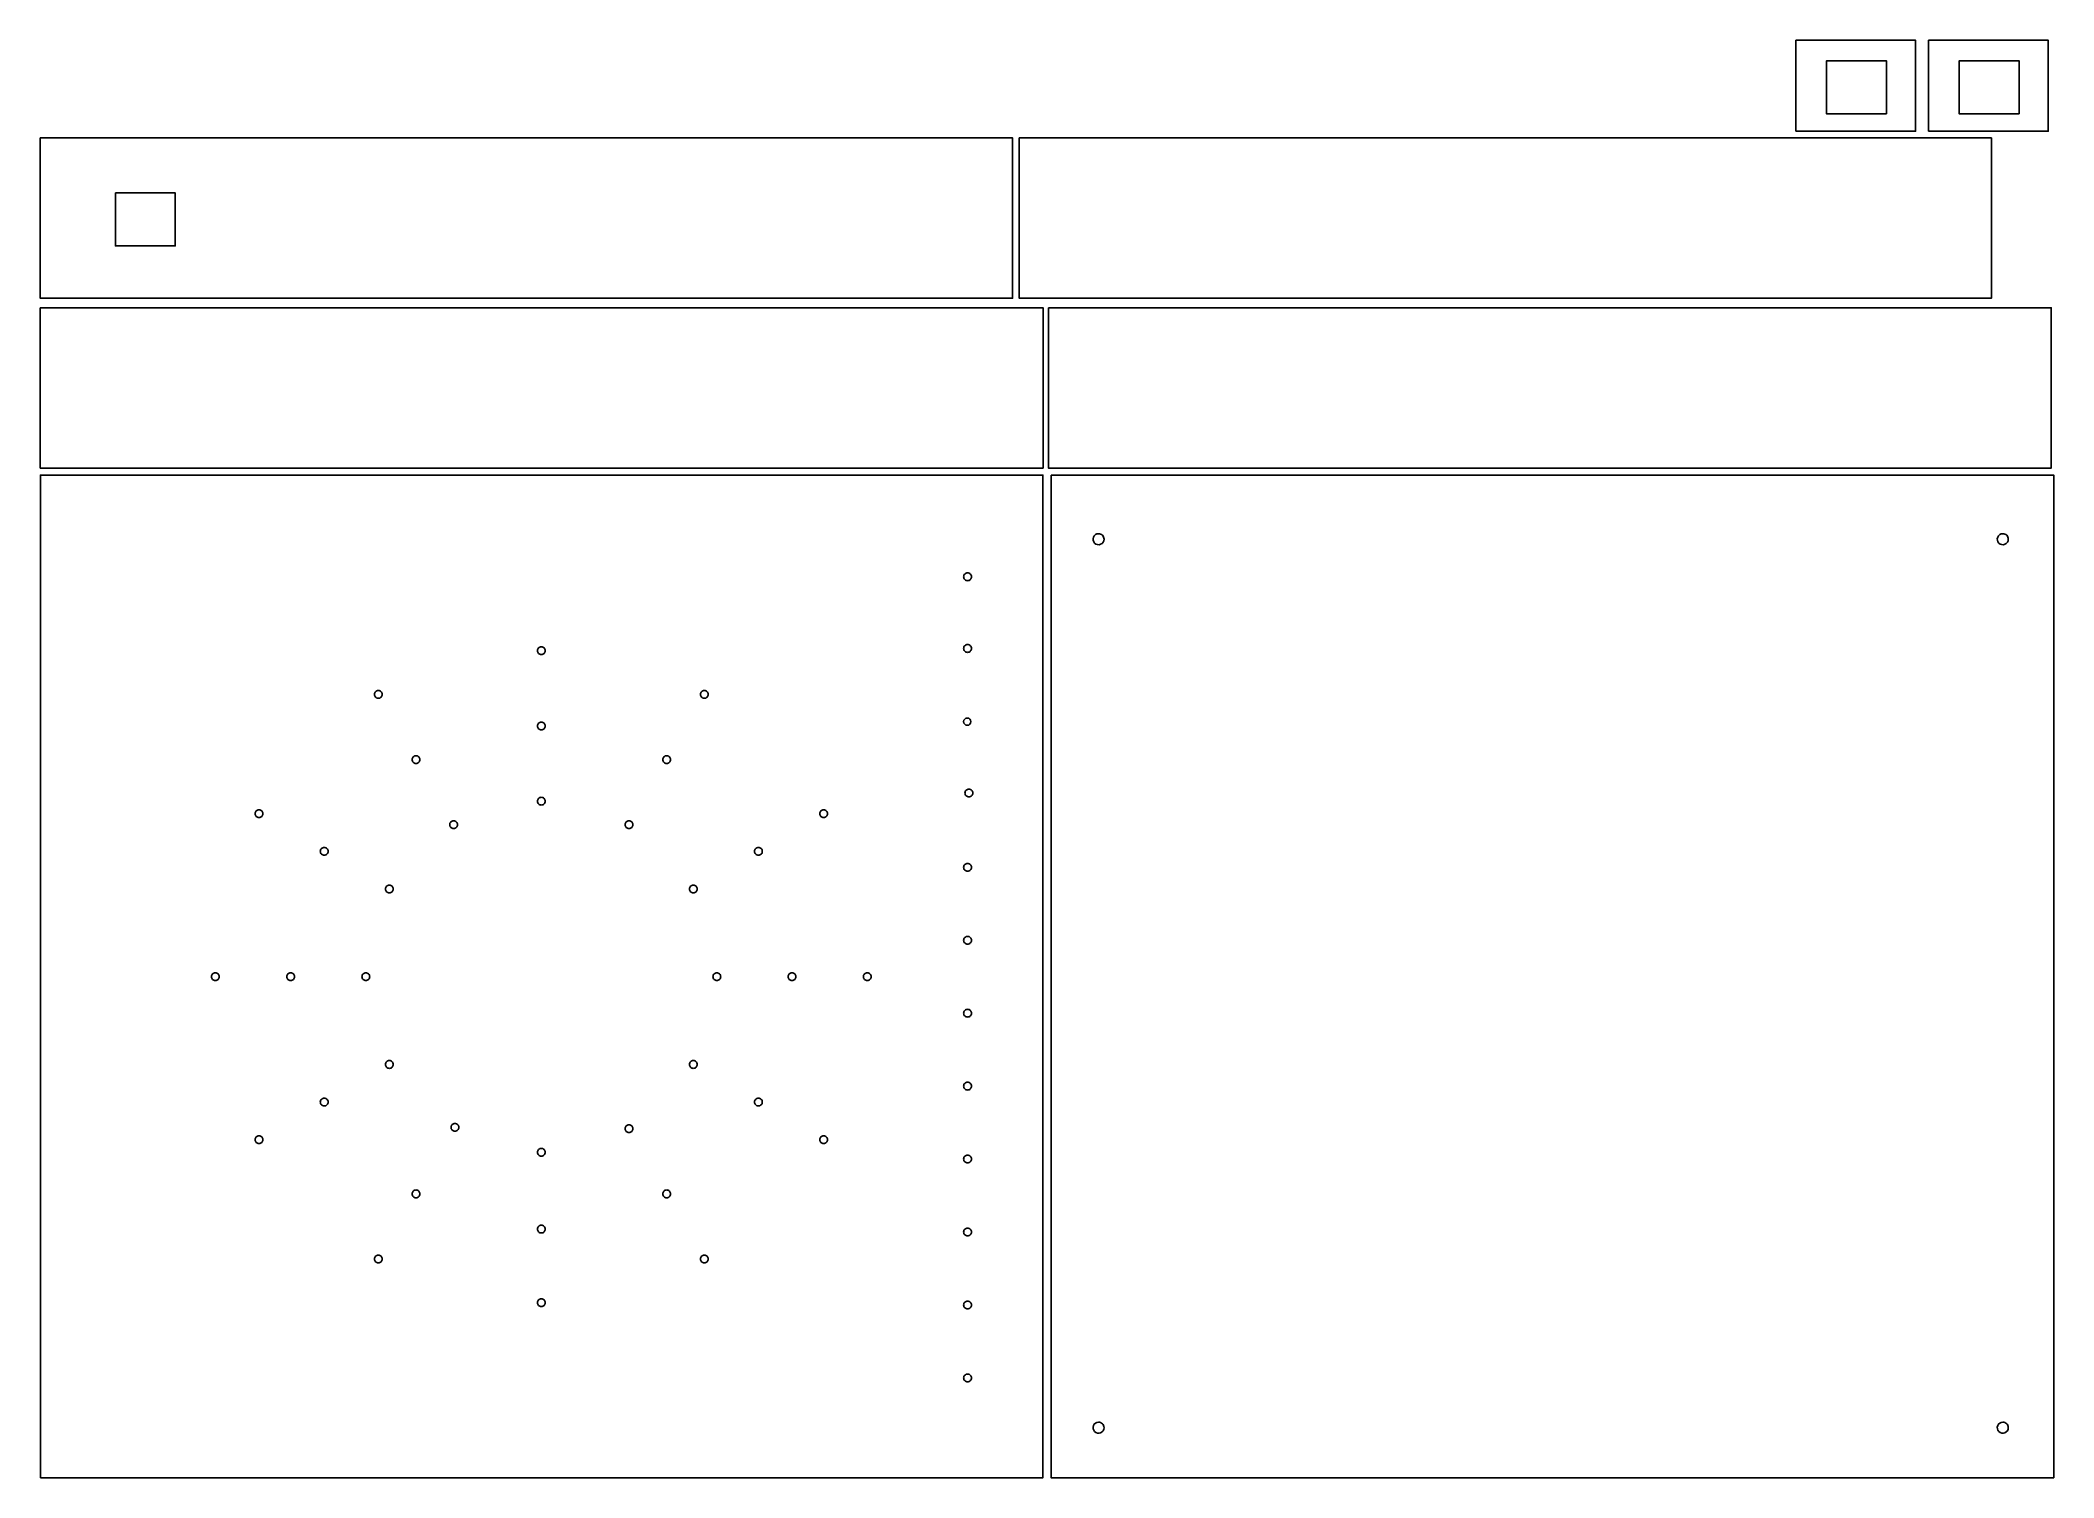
# Model space of a CAD drawing. Header units: inches. Extents: x 0 to 15.8, y 0 to 11.3.
import ezdxf

# ---------------------------------------------------------------- set-up
doc = ezdxf.new("R2010")
doc.units = ezdxf.units.IN
doc.layers.get('0').update_dxf_attribs({"linetype": 'CONTINUOUS'})

msp = doc.modelspace()

# ---------------------------------------------------------------- linework, layer by layer
at = {"color": 1}
for points in [[(13.787015, 10.572404), (13.787015, 11.285978), (14.726743, 11.285978), (14.726743, 10.572404)], [(14.828711, 10.572404), (14.828711, 11.285978), (15.768438, 11.285978), (15.768438, 10.572404)], [(14.496984, 10.708163), (14.027018, 10.708163), (14.027018, 11.124722), (14.496984, 11.124722)], [(15.538651, 10.708163), (15.068685, 10.708163), (15.068685, 11.124722), (15.538651, 11.124722)], [(0.001966, 10.519456), (7.635844, 10.519456), (7.635844, 9.260444), (0.001966, 9.260444)], [(7.688135, 10.519456), (15.322013, 10.519456), (15.322013, 9.260444), (7.688135, 9.260444)], [(0.59147, 10.087708), (1.061436, 10.087708), (1.061436, 9.671149), (0.59147, 9.671149)], [(0.001997, 9.186118), (7.875587, 9.186118), (7.875587, 7.927098), (0.001997, 7.927098)], [(7.917333, 9.186118), (15.790923, 9.186118), (15.790923, 7.927098), (7.917333, 7.927098)], [(0.00279, 0.000997), (7.874811, 0.000997), (7.874811, 7.873018), (0.00279, 7.873018)], [(7.938957, 7.873021), (15.810978, 7.873021), (15.810978, 0.001), (7.938957, 0.001)], [(8.311181, 7.412243)], [(15.411182, 7.412243)], [(7.31303, 7.073918)], [(3.966576, 6.493362)], [(7.31303, 6.511255)], [(2.687036, 6.150527)], [(5.246081, 6.150527)], [(3.966576, 5.902795)], [(7.309153, 5.93662)], [(2.982312, 5.639062)], [(4.950826, 5.639062)], [(7.323446, 5.376366)], [(3.966576, 5.312264)], [(1.750343, 5.213815)], [(3.277581, 5.127647)], [(4.655535, 5.127647)], [(6.182793, 5.213815)], [(2.26181, 4.918562)], [(5.671329, 4.918546)], [(7.31303, 4.793275)], [(2.773224, 4.623269)], [(5.159913, 4.623269)], [(7.31303, 4.220636)], [(1.407509, 3.934296)], [(1.998069, 3.934296)], [(2.58861, 3.934296)], [(5.34453, 3.934296)], [(5.935075, 3.934296)], [(6.525628, 3.934296)], [(7.31303, 3.647948)], [(2.773224, 3.245315)], [(5.159913, 3.245315)], [(7.31303, 3.075309)], [(2.261805, 2.950046)], [(5.671329, 2.950046)], [(3.287998, 2.751375)], [(4.655535, 2.740958)], [(1.750343, 2.654769)], [(3.966576, 2.556342)], [(6.182793, 2.654769)], [(7.31303, 2.502642)], [(2.982312, 2.229529)], [(4.950826, 2.229529)], [(3.966576, 1.952746)], [(7.31303, 1.930003)], [(2.687036, 1.718077)], [(5.246081, 1.718077)], [(3.966576, 1.375242)], [(7.31303, 1.357331)], [(7.31303, 0.784689)], [(8.311181, 0.437242)], [(15.411182, 0.437242)]]:
    msp.add_lwpolyline(points, close=True, dxfattribs=at)
for points in [[(8.271171, 7.385509), (8.264468, 7.369326), (8.268173, 7.350699), (8.280558, 7.338313)], [(8.311181, 7.412243), (8.293665, 7.412243), (8.277874, 7.401691), (8.271171, 7.385509)], [(8.280558, 7.338313), (8.292944, 7.325927), (8.311571, 7.322222), (8.327754, 7.328925)], [(8.341804, 7.399558), (8.333682, 7.40768), (8.322667, 7.412243), (8.311181, 7.412243)], [(8.327754, 7.328925), (8.343937, 7.335628), (8.354488, 7.35142), (8.354488, 7.368936)], [(8.354488, 7.368936), (8.354488, 7.380421), (8.349926, 7.391437), (8.341804, 7.399558)], [(15.371171, 7.385509), (15.364468, 7.369326), (15.368174, 7.350699), (15.380559, 7.338313)], [(15.411182, 7.412243), (15.393666, 7.412243), (15.377875, 7.401691), (15.371171, 7.385509)], [(15.380559, 7.338313), (15.392945, 7.325927), (15.411572, 7.322222), (15.427755, 7.328925)], [(15.441805, 7.399558), (15.433683, 7.40768), (15.422668, 7.412243), (15.411182, 7.412243)], [(15.427755, 7.328925), (15.443938, 7.335628), (15.454489, 7.35142), (15.454489, 7.368936)], [(15.454489, 7.368936), (15.454489, 7.380421), (15.449926, 7.391437), (15.441805, 7.399558)], [(7.260997, 7.09547), (7.255281, 7.089754), (7.252069, 7.082001), (7.25207, 7.073918)], [(7.25207, 7.073918), (7.25207, 7.065834), (7.255281, 7.058081), (7.260997, 7.052365)], [(7.28255, 7.104398), (7.274466, 7.104398), (7.266713, 7.101186), (7.260997, 7.09547)], [(7.260997, 7.052365), (7.266713, 7.046649), (7.274466, 7.043438), (7.28255, 7.043438)], [(7.304102, 7.09547), (7.298386, 7.101186), (7.290633, 7.104398), (7.28255, 7.104398)], [(7.28255, 7.043438), (7.290633, 7.043438), (7.298386, 7.046649), (7.304102, 7.052365)], [(7.31303, 7.073918), (7.31303, 7.082001), (7.309818, 7.089754), (7.304102, 7.09547)], [(7.304102, 7.052365), (7.309818, 7.058081), (7.31303, 7.065834), (7.31303, 7.073918)], [(3.914543, 6.514915), (3.908827, 6.509199), (3.905616, 6.501446), (3.905616, 6.493362)], [(3.905616, 6.493362), (3.905616, 6.485278), (3.908827, 6.477526), (3.914543, 6.471809)], [(3.936096, 6.523842), (3.928012, 6.523842), (3.920259, 6.520631), (3.914543, 6.514915)], [(3.957648, 6.514915), (3.951932, 6.520631), (3.944179, 6.523842), (3.936096, 6.523842)], [(3.966576, 6.493362), (3.966576, 6.501446), (3.963364, 6.509199), (3.957648, 6.514915)], [(3.957648, 6.471809), (3.963364, 6.477526), (3.966576, 6.485278), (3.966576, 6.493362)], [(7.260997, 6.532808), (7.255281, 6.527092), (7.252069, 6.519339), (7.25207, 6.511255)], [(7.25207, 6.511255), (7.25207, 6.503171), (7.255281, 6.495418), (7.260997, 6.489702)], [(7.28255, 6.541735), (7.274466, 6.541735), (7.266713, 6.538524), (7.260997, 6.532808)], [(7.260997, 6.489702), (7.266713, 6.483986), (7.274466, 6.480775), (7.28255, 6.480775)], [(7.304102, 6.532808), (7.298386, 6.538524), (7.290633, 6.541735), (7.28255, 6.541735)], [(7.28255, 6.480775), (7.290633, 6.480775), (7.298386, 6.483986), (7.304102, 6.489702)], [(7.31303, 6.511255), (7.31303, 6.519339), (7.309818, 6.527092), (7.304102, 6.532808)], [(7.304102, 6.489702), (7.309818, 6.495418), (7.31303, 6.503171), (7.31303, 6.511255)], [(3.914543, 6.471809), (3.920259, 6.466093), (3.928012, 6.462882), (3.936096, 6.462882)], [(3.936096, 6.462882), (3.944179, 6.462882), (3.951932, 6.466093), (3.957648, 6.471809)], [(2.635003, 6.17208), (2.629287, 6.166364), (2.626075, 6.158611), (2.626075, 6.150527)], [(2.656556, 6.181007), (2.648472, 6.181007), (2.640719, 6.177796), (2.635003, 6.17208)], [(2.678108, 6.17208), (2.672392, 6.177796), (2.664639, 6.181007), (2.656556, 6.181007)], [(2.687036, 6.150527), (2.687036, 6.158611), (2.683824, 6.166364), (2.678108, 6.17208)], [(5.194048, 6.17208), (5.188332, 6.166364), (5.185121, 6.158611), (5.185121, 6.150527)], [(5.215601, 6.181007), (5.207517, 6.181007), (5.199764, 6.177796), (5.194048, 6.17208)], [(5.237154, 6.17208), (5.231437, 6.177796), (5.223685, 6.181007), (5.215601, 6.181007)], [(5.246081, 6.150527), (5.246081, 6.158611), (5.24287, 6.166364), (5.237154, 6.17208)], [(2.626075, 6.150527), (2.626075, 6.142443), (2.629287, 6.13469), (2.635003, 6.128974)], [(2.635003, 6.128974), (2.640719, 6.123258), (2.648472, 6.120047), (2.656556, 6.120047)], [(2.656556, 6.120047), (2.664639, 6.120047), (2.672392, 6.123258), (2.678108, 6.128974)], [(2.678108, 6.128974), (2.683824, 6.13469), (2.687036, 6.142443), (2.687036, 6.150527)], [(5.185121, 6.150527), (5.185121, 6.142443), (5.188332, 6.13469), (5.194048, 6.128974)], [(5.194048, 6.128974), (5.199764, 6.123258), (5.207517, 6.120047), (5.215601, 6.120047)], [(5.215601, 6.120047), (5.223685, 6.120047), (5.231437, 6.123258), (5.237154, 6.128974)], [(5.237154, 6.128974), (5.24287, 6.13469), (5.246081, 6.142443), (5.246081, 6.150527)], [(3.914543, 5.924348), (3.908827, 5.918632), (3.905616, 5.910879), (3.905616, 5.902795)], [(3.905616, 5.902795), (3.905616, 5.894712), (3.908827, 5.886959), (3.914543, 5.881243)], [(3.936096, 5.933275), (3.928012, 5.933275), (3.920259, 5.930064), (3.914543, 5.924348)], [(3.914543, 5.881243), (3.920259, 5.875527), (3.928012, 5.872315), (3.936096, 5.872315)], [(3.957648, 5.924348), (3.951932, 5.930064), (3.944179, 5.933275), (3.936096, 5.933275)], [(3.936096, 5.872315), (3.944179, 5.872315), (3.951932, 5.875527), (3.957648, 5.881243)], [(3.966576, 5.902795), (3.966576, 5.910879), (3.963364, 5.918632), (3.957648, 5.924348)], [(3.957648, 5.881243), (3.963364, 5.886959), (3.966576, 5.894712), (3.966576, 5.902795)], [(7.260372, 5.956826), (7.255014, 5.951467), (7.252003, 5.944199), (7.252003, 5.93662)], [(7.252003, 5.93662), (7.252003, 5.929042), (7.255014, 5.921774), (7.260372, 5.916415)], [(7.280578, 5.965196), (7.273, 5.965196), (7.265731, 5.962185), (7.260372, 5.956826)], [(7.260372, 5.916415), (7.265731, 5.911056), (7.273, 5.908045), (7.280578, 5.908045)], [(7.300784, 5.956826), (7.295425, 5.962185), (7.288157, 5.965196), (7.280578, 5.965196)], [(7.280578, 5.908045), (7.288157, 5.908045), (7.295425, 5.911056), (7.300784, 5.916415)], [(7.309153, 5.93662), (7.309153, 5.944199), (7.306143, 5.951467), (7.300784, 5.956826)], [(7.300784, 5.916415), (7.306143, 5.921774), (7.309153, 5.929042), (7.309153, 5.93662)], [(2.930279, 5.660615), (2.924563, 5.654899), (2.921352, 5.647146), (2.921352, 5.639062)], [(2.921352, 5.639062), (2.921352, 5.630979), (2.924563, 5.623226), (2.930279, 5.61751)], [(2.951832, 5.669543), (2.943748, 5.669543), (2.935995, 5.666331), (2.930279, 5.660615)], [(2.930279, 5.61751), (2.935995, 5.611794), (2.943748, 5.608582), (2.951832, 5.608582)], [(2.973385, 5.660615), (2.967668, 5.666331), (2.959916, 5.669543), (2.951832, 5.669543)], [(2.951832, 5.608582), (2.959916, 5.608582), (2.967668, 5.611794), (2.973385, 5.61751)], [(2.982312, 5.639062), (2.982312, 5.647146), (2.979101, 5.654899), (2.973385, 5.660615)], [(2.973385, 5.61751), (2.979101, 5.623226), (2.982312, 5.630979), (2.982312, 5.639062)], [(4.898793, 5.660615), (4.893077, 5.654899), (4.889866, 5.647146), (4.889866, 5.639062)], [(4.889866, 5.639062), (4.889866, 5.630979), (4.893077, 5.623226), (4.898793, 5.61751)], [(4.920346, 5.669543), (4.912262, 5.669543), (4.904509, 5.666331), (4.898793, 5.660615)], [(4.898793, 5.61751), (4.904509, 5.611794), (4.912262, 5.608582), (4.920346, 5.608582)], [(4.941898, 5.660615), (4.936182, 5.666331), (4.928429, 5.669543), (4.920346, 5.669543)], [(4.920346, 5.608582), (4.928429, 5.608582), (4.936182, 5.611794), (4.941898, 5.61751)], [(4.950826, 5.639062), (4.950826, 5.647146), (4.947614, 5.654899), (4.941898, 5.660615)], [(4.941898, 5.61751), (4.947614, 5.623226), (4.950826, 5.630979), (4.950826, 5.639062)], [(7.271414, 5.397918), (7.265697, 5.392202), (7.262486, 5.38445), (7.262486, 5.376366)], [(7.262486, 5.376366), (7.262486, 5.368282), (7.265697, 5.360529), (7.271414, 5.354813)], [(7.292966, 5.406846), (7.284882, 5.406846), (7.27713, 5.403635), (7.271414, 5.397918)], [(7.314519, 5.397918), (7.308803, 5.403635), (7.30105, 5.406846), (7.292966, 5.406846)], [(7.323446, 5.376366), (7.323446, 5.38445), (7.320235, 5.392202), (7.314519, 5.397918)], [(7.314519, 5.354813), (7.320235, 5.360529), (7.323446, 5.368282), (7.323446, 5.376366)], [(1.69831, 5.235367), (1.692594, 5.229651), (1.689383, 5.221899), (1.689383, 5.213815)], [(1.719863, 5.244295), (1.711779, 5.244295), (1.704026, 5.241084), (1.69831, 5.235367)], [(1.741416, 5.235367), (1.735699, 5.241084), (1.727947, 5.244295), (1.719863, 5.244295)], [(1.750343, 5.213815), (1.750343, 5.221899), (1.747132, 5.229651), (1.741416, 5.235367)], [(3.914543, 5.333816), (3.908827, 5.3281), (3.905616, 5.320347), (3.905616, 5.312264)], [(3.905616, 5.312264), (3.905616, 5.30418), (3.908827, 5.296427), (3.914543, 5.290711)], [(3.936096, 5.342744), (3.928012, 5.342744), (3.920259, 5.339532), (3.914543, 5.333816)], [(3.914543, 5.290711), (3.920259, 5.284995), (3.928012, 5.281784), (3.936096, 5.281784)], [(3.957648, 5.333816), (3.951932, 5.339532), (3.944179, 5.342744), (3.936096, 5.342744)], [(3.936096, 5.281784), (3.944179, 5.281784), (3.951932, 5.284995), (3.957648, 5.290711)], [(3.966576, 5.312264), (3.966576, 5.320347), (3.963364, 5.3281), (3.957648, 5.333816)], [(3.957648, 5.290711), (3.963364, 5.296427), (3.966576, 5.30418), (3.966576, 5.312264)], [(6.13076, 5.235367), (6.125044, 5.229651), (6.121833, 5.221899), (6.121833, 5.213815)], [(6.152313, 5.244295), (6.144229, 5.244295), (6.136477, 5.241084), (6.13076, 5.235367)], [(6.173866, 5.235367), (6.16815, 5.241084), (6.160397, 5.244295), (6.152313, 5.244295)], [(6.182793, 5.213815), (6.182793, 5.221899), (6.179582, 5.229651), (6.173866, 5.235367)], [(7.271414, 5.354813), (7.27713, 5.349097), (7.284882, 5.345886), (7.292966, 5.345886)], [(7.292966, 5.345886), (7.30105, 5.345886), (7.308803, 5.349097), (7.314519, 5.354813)], [(1.689383, 5.213815), (1.689383, 5.205731), (1.692594, 5.197978), (1.69831, 5.192262)], [(1.69831, 5.192262), (1.704026, 5.186546), (1.711779, 5.183335), (1.719863, 5.183335)], [(1.719863, 5.183335), (1.727947, 5.183335), (1.735699, 5.186546), (1.741416, 5.192262)], [(1.741416, 5.192262), (1.747132, 5.197978), (1.750343, 5.205731), (1.750343, 5.213815)], [(3.225549, 5.1492), (3.219832, 5.143484), (3.216621, 5.135731), (3.216621, 5.127647)], [(3.216621, 5.127647), (3.216621, 5.119563), (3.219832, 5.111811), (3.225549, 5.106095)], [(3.247101, 5.158127), (3.239017, 5.158127), (3.231265, 5.154916), (3.225549, 5.1492)], [(3.225549, 5.106095), (3.231265, 5.100378), (3.239017, 5.097167), (3.247101, 5.097167)], [(3.268654, 5.1492), (3.262938, 5.154916), (3.255185, 5.158127), (3.247101, 5.158127)], [(3.247101, 5.097167), (3.255185, 5.097167), (3.262938, 5.100378), (3.268654, 5.106095)], [(3.277581, 5.127647), (3.277581, 5.135731), (3.27437, 5.143484), (3.268654, 5.1492)], [(3.268654, 5.106095), (3.27437, 5.111811), (3.277581, 5.119563), (3.277581, 5.127647)], [(4.603503, 5.1492), (4.597787, 5.143484), (4.594575, 5.135731), (4.594575, 5.127647)], [(4.594575, 5.127647), (4.594575, 5.119563), (4.597787, 5.111811), (4.603503, 5.106095)], [(4.625055, 5.158127), (4.616971, 5.158127), (4.609219, 5.154916), (4.603503, 5.1492)], [(4.603503, 5.106095), (4.609219, 5.100378), (4.616971, 5.097167), (4.625055, 5.097167)], [(4.646608, 5.1492), (4.640892, 5.154916), (4.633139, 5.158127), (4.625055, 5.158127)], [(4.625055, 5.097167), (4.633139, 5.097167), (4.640892, 5.100378), (4.646608, 5.106095)], [(4.655535, 5.127647), (4.655535, 5.135731), (4.652324, 5.143484), (4.646608, 5.1492)], [(4.646608, 5.106095), (4.652324, 5.111811), (4.655535, 5.119563), (4.655535, 5.127647)], [(6.121833, 5.213815), (6.121833, 5.205731), (6.125044, 5.197978), (6.13076, 5.192262)], [(6.13076, 5.192262), (6.136477, 5.186546), (6.144229, 5.183335), (6.152313, 5.183335)], [(6.152313, 5.183335), (6.160397, 5.183335), (6.16815, 5.186546), (6.173866, 5.192262)], [(6.173866, 5.192262), (6.179582, 5.197978), (6.182793, 5.205731), (6.182793, 5.213815)], [(2.209777, 4.940115), (2.204061, 4.934399), (2.20085, 4.926646), (2.20085, 4.918562)], [(2.20085, 4.918562), (2.20085, 4.910478), (2.204061, 4.902726), (2.209777, 4.89701)], [(2.23133, 4.949042), (2.223246, 4.949042), (2.215493, 4.945831), (2.209777, 4.940115)], [(2.252882, 4.940115), (2.247166, 4.945831), (2.239414, 4.949042), (2.23133, 4.949042)], [(2.26181, 4.918562), (2.26181, 4.926646), (2.258599, 4.934399), (2.252882, 4.940115)], [(2.252882, 4.89701), (2.258599, 4.902726), (2.26181, 4.910478), (2.26181, 4.918562)], [(5.619296, 4.940098), (5.61358, 4.934382), (5.610369, 4.926629), (5.610369, 4.918546)], [(5.610369, 4.918546), (5.610369, 4.910462), (5.61358, 4.902709), (5.619296, 4.896993)], [(5.640849, 4.949026), (5.632765, 4.949026), (5.625012, 4.945814), (5.619296, 4.940098)], [(5.662401, 4.940098), (5.656685, 4.945814), (5.648932, 4.949026), (5.640849, 4.949026)], [(5.671329, 4.918546), (5.671329, 4.926629), (5.668117, 4.934382), (5.662401, 4.940098)], [(5.662401, 4.896993), (5.668117, 4.902709), (5.671329, 4.910462), (5.671329, 4.918546)], [(2.209777, 4.89701), (2.215493, 4.891293), (2.223246, 4.888082), (2.23133, 4.888082)], [(2.23133, 4.888082), (2.239414, 4.888082), (2.247166, 4.891293), (2.252882, 4.89701)], [(5.619296, 4.896993), (5.625012, 4.891277), (5.632765, 4.888066), (5.640849, 4.888066)], [(5.640849, 4.888066), (5.648932, 4.888066), (5.656685, 4.891277), (5.662401, 4.896993)], [(7.260997, 4.814828), (7.255281, 4.809111), (7.252069, 4.801359), (7.25207, 4.793275)], [(7.25207, 4.793275), (7.25207, 4.785191), (7.255281, 4.777438), (7.260997, 4.771722)], [(7.28255, 4.823755), (7.274466, 4.823755), (7.266713, 4.820544), (7.260997, 4.814828)], [(7.260997, 4.771722), (7.266713, 4.766006), (7.274466, 4.762795), (7.28255, 4.762795)], [(7.304102, 4.814828), (7.298386, 4.820544), (7.290633, 4.823755), (7.28255, 4.823755)], [(7.28255, 4.762795), (7.290633, 4.762795), (7.298386, 4.766006), (7.304102, 4.771722)], [(7.31303, 4.793275), (7.31303, 4.801359), (7.309818, 4.809111), (7.304102, 4.814828)], [(7.304102, 4.771722), (7.309818, 4.777438), (7.31303, 4.785191), (7.31303, 4.793275)], [(2.721191, 4.644822), (2.715475, 4.639106), (2.712264, 4.631353), (2.712264, 4.623269)], [(2.712264, 4.623269), (2.712264, 4.615185), (2.715475, 4.607433), (2.721191, 4.601717)], [(2.742744, 4.653749), (2.73466, 4.653749), (2.726908, 4.650538), (2.721191, 4.644822)], [(2.721191, 4.601717), (2.726908, 4.596), (2.73466, 4.592789), (2.742744, 4.592789)], [(2.764297, 4.644822), (2.758581, 4.650538), (2.750828, 4.653749), (2.742744, 4.653749)], [(2.742744, 4.592789), (2.750828, 4.592789), (2.758581, 4.596), (2.764297, 4.601717)], [(2.773224, 4.623269), (2.773224, 4.631353), (2.770013, 4.639106), (2.764297, 4.644822)], [(2.764297, 4.601717), (2.770013, 4.607433), (2.773224, 4.615185), (2.773224, 4.623269)], [(5.107881, 4.644822), (5.102165, 4.639106), (5.098953, 4.631353), (5.098953, 4.623269)], [(5.098953, 4.623269), (5.098953, 4.615185), (5.102165, 4.607433), (5.107881, 4.601717)], [(5.129433, 4.653749), (5.12135, 4.653749), (5.113597, 4.650538), (5.107881, 4.644822)], [(5.107881, 4.601717), (5.113597, 4.596), (5.12135, 4.592789), (5.129433, 4.592789)], [(5.150986, 4.644822), (5.14527, 4.650538), (5.137517, 4.653749), (5.129433, 4.653749)], [(5.129433, 4.592789), (5.137517, 4.592789), (5.14527, 4.596), (5.150986, 4.601717)], [(5.159913, 4.623269), (5.159913, 4.631353), (5.156702, 4.639106), (5.150986, 4.644822)], [(5.150986, 4.601717), (5.156702, 4.607433), (5.159913, 4.615185), (5.159913, 4.623269)], [(7.260997, 4.242189), (7.255281, 4.236473), (7.252069, 4.22872), (7.25207, 4.220636)], [(7.25207, 4.220636), (7.25207, 4.212552), (7.255281, 4.2048), (7.260997, 4.199084)], [(7.28255, 4.251116), (7.274466, 4.251116), (7.266713, 4.247905), (7.260997, 4.242189)], [(7.260997, 4.199084), (7.266713, 4.193367), (7.274466, 4.190156), (7.28255, 4.190156)], [(7.304102, 4.242189), (7.298386, 4.247905), (7.290633, 4.251116), (7.28255, 4.251116)], [(7.28255, 4.190156), (7.290633, 4.190156), (7.298386, 4.193367), (7.304102, 4.199084)], [(7.31303, 4.220636), (7.31303, 4.22872), (7.309818, 4.236473), (7.304102, 4.242189)], [(7.304102, 4.199084), (7.309818, 4.2048), (7.31303, 4.212552), (7.31303, 4.220636)], [(1.355477, 3.955848), (1.34976, 3.950132), (1.346549, 3.942379), (1.346549, 3.934296)], [(1.377029, 3.964776), (1.368945, 3.964776), (1.361193, 3.961564), (1.355477, 3.955848)], [(1.398582, 3.955848), (1.392866, 3.961564), (1.385113, 3.964776), (1.377029, 3.964776)], [(1.407509, 3.934296), (1.407509, 3.942379), (1.404298, 3.950132), (1.398582, 3.955848)], [(1.946036, 3.955848), (1.94032, 3.950132), (1.937109, 3.942379), (1.937109, 3.934296)], [(1.967589, 3.964776), (1.959505, 3.964776), (1.951752, 3.961564), (1.946036, 3.955848)], [(1.989142, 3.955848), (1.983426, 3.961564), (1.975673, 3.964776), (1.967589, 3.964776)], [(1.998069, 3.934296), (1.998069, 3.942379), (1.994858, 3.950132), (1.989142, 3.955848)], [(2.536578, 3.955848), (2.530862, 3.950132), (2.52765, 3.942379), (2.52765, 3.934296)], [(2.55813, 3.964776), (2.550047, 3.964776), (2.542294, 3.961564), (2.536578, 3.955848)], [(2.579683, 3.955848), (2.573967, 3.961564), (2.566214, 3.964776), (2.55813, 3.964776)], [(2.58861, 3.934296), (2.58861, 3.942379), (2.585399, 3.950132), (2.579683, 3.955848)], [(5.292497, 3.955848), (5.286781, 3.950132), (5.28357, 3.942379), (5.28357, 3.934296)], [(5.31405, 3.964776), (5.305966, 3.964776), (5.298213, 3.961564), (5.292497, 3.955848)], [(5.335602, 3.955848), (5.329886, 3.961564), (5.322134, 3.964776), (5.31405, 3.964776)], [(5.34453, 3.934296), (5.34453, 3.942379), (5.341319, 3.950132), (5.335602, 3.955848)], [(5.883043, 3.955848), (5.877327, 3.950132), (5.874115, 3.942379), (5.874115, 3.934296)], [(5.904595, 3.964776), (5.896512, 3.964776), (5.888759, 3.961564), (5.883043, 3.955848)], [(5.926148, 3.955848), (5.920432, 3.961564), (5.912679, 3.964776), (5.904595, 3.964776)], [(5.935075, 3.934296), (5.935075, 3.942379), (5.931864, 3.950132), (5.926148, 3.955848)], [(6.473596, 3.955848), (6.467879, 3.950132), (6.464668, 3.942379), (6.464668, 3.934296)], [(6.495148, 3.964776), (6.487064, 3.964776), (6.479312, 3.961564), (6.473596, 3.955848)], [(6.516701, 3.955848), (6.510985, 3.961564), (6.503232, 3.964776), (6.495148, 3.964776)], [(6.525628, 3.934296), (6.525628, 3.942379), (6.522417, 3.950132), (6.516701, 3.955848)], [(1.346549, 3.934296), (1.346549, 3.926212), (1.34976, 3.918459), (1.355477, 3.912743)], [(1.355477, 3.912743), (1.361193, 3.907027), (1.368945, 3.903816), (1.377029, 3.903816)], [(1.377029, 3.903816), (1.385113, 3.903816), (1.392866, 3.907027), (1.398582, 3.912743)], [(1.398582, 3.912743), (1.404298, 3.918459), (1.407509, 3.926212), (1.407509, 3.934296)], [(1.937109, 3.934296), (1.937109, 3.926212), (1.94032, 3.918459), (1.946036, 3.912743)], [(1.946036, 3.912743), (1.951752, 3.907027), (1.959505, 3.903816), (1.967589, 3.903816)], [(1.967589, 3.903816), (1.975673, 3.903816), (1.983426, 3.907027), (1.989142, 3.912743)], [(1.989142, 3.912743), (1.994858, 3.918459), (1.998069, 3.926212), (1.998069, 3.934296)], [(2.52765, 3.934296), (2.52765, 3.926212), (2.530862, 3.918459), (2.536578, 3.912743)], [(2.536578, 3.912743), (2.542294, 3.907027), (2.550047, 3.903816), (2.55813, 3.903816)], [(2.55813, 3.903816), (2.566214, 3.903816), (2.573967, 3.907027), (2.579683, 3.912743)], [(2.579683, 3.912743), (2.585399, 3.918459), (2.58861, 3.926212), (2.58861, 3.934296)], [(5.28357, 3.934296), (5.28357, 3.926212), (5.286781, 3.918459), (5.292497, 3.912743)], [(5.292497, 3.912743), (5.298213, 3.907027), (5.305966, 3.903816), (5.31405, 3.903816)], [(5.31405, 3.903816), (5.322134, 3.903816), (5.329886, 3.907027), (5.335602, 3.912743)], [(5.335602, 3.912743), (5.341319, 3.918459), (5.34453, 3.926212), (5.34453, 3.934296)], [(5.874115, 3.934296), (5.874115, 3.926212), (5.877327, 3.918459), (5.883043, 3.912743)], [(5.883043, 3.912743), (5.888759, 3.907027), (5.896512, 3.903816), (5.904595, 3.903816)], [(5.904595, 3.903816), (5.912679, 3.903816), (5.920432, 3.907027), (5.926148, 3.912743)], [(5.926148, 3.912743), (5.931864, 3.918459), (5.935075, 3.926212), (5.935075, 3.934296)], [(6.464668, 3.934296), (6.464668, 3.926212), (6.467879, 3.918459), (6.473596, 3.912743)], [(6.473596, 3.912743), (6.479312, 3.907027), (6.487064, 3.903816), (6.495148, 3.903816)], [(6.495148, 3.903816), (6.503232, 3.903816), (6.510985, 3.907027), (6.516701, 3.912743)], [(6.516701, 3.912743), (6.522417, 3.918459), (6.525628, 3.926212), (6.525628, 3.934296)], [(7.260997, 3.669501), (7.255281, 3.663785), (7.252069, 3.656032), (7.25207, 3.647948)], [(7.25207, 3.647948), (7.25207, 3.639864), (7.255281, 3.632112), (7.260997, 3.626395)], [(7.28255, 3.678428), (7.274466, 3.678428), (7.266713, 3.675217), (7.260997, 3.669501)], [(7.304102, 3.669501), (7.298386, 3.675217), (7.290633, 3.678428), (7.28255, 3.678428)], [(7.31303, 3.647948), (7.31303, 3.656032), (7.309818, 3.663785), (7.304102, 3.669501)], [(7.304102, 3.626395), (7.309818, 3.632112), (7.31303, 3.639864), (7.31303, 3.647948)], [(7.260997, 3.626395), (7.266713, 3.620679), (7.274466, 3.617468), (7.28255, 3.617468)], [(7.28255, 3.617468), (7.290633, 3.617468), (7.298386, 3.620679), (7.304102, 3.626395)], [(2.721191, 3.266868), (2.715475, 3.261152), (2.712264, 3.253399), (2.712264, 3.245315)], [(2.712264, 3.245315), (2.712264, 3.237231), (2.715475, 3.229479), (2.721191, 3.223762)], [(2.742744, 3.275795), (2.73466, 3.275795), (2.726908, 3.272584), (2.721191, 3.266868)], [(2.721191, 3.223762), (2.726908, 3.218046), (2.73466, 3.214835), (2.742744, 3.214835)], [(2.764297, 3.266868), (2.758581, 3.272584), (2.750828, 3.275795), (2.742744, 3.275795)], [(2.742744, 3.214835), (2.750828, 3.214835), (2.758581, 3.218046), (2.764297, 3.223762)], [(2.773224, 3.245315), (2.773224, 3.253399), (2.770013, 3.261152), (2.764297, 3.266868)], [(2.764297, 3.223762), (2.770013, 3.229479), (2.773224, 3.237231), (2.773224, 3.245315)], [(5.107881, 3.266868), (5.102165, 3.261152), (5.098953, 3.253399), (5.098953, 3.245315)], [(5.098953, 3.245315), (5.098953, 3.237231), (5.102165, 3.229479), (5.107881, 3.223762)], [(5.129433, 3.275795), (5.12135, 3.275795), (5.113597, 3.272584), (5.107881, 3.266868)], [(5.107881, 3.223762), (5.113597, 3.218046), (5.12135, 3.214835), (5.129433, 3.214835)], [(5.150986, 3.266868), (5.14527, 3.272584), (5.137517, 3.275795), (5.129433, 3.275795)], [(5.129433, 3.214835), (5.137517, 3.214835), (5.14527, 3.218046), (5.150986, 3.223762)], [(5.159913, 3.245315), (5.159913, 3.253399), (5.156702, 3.261152), (5.150986, 3.266868)], [(5.150986, 3.223762), (5.156702, 3.229479), (5.159913, 3.237231), (5.159913, 3.245315)], [(7.260997, 3.096862), (7.255281, 3.091146), (7.252069, 3.083393), (7.25207, 3.075309)], [(7.25207, 3.075309), (7.25207, 3.067225), (7.255281, 3.059473), (7.260997, 3.053757)], [(7.28255, 3.105789), (7.274466, 3.105789), (7.266713, 3.102578), (7.260997, 3.096862)], [(7.260997, 3.053757), (7.266713, 3.04804), (7.274466, 3.044829), (7.28255, 3.044829)], [(7.304102, 3.096862), (7.298386, 3.102578), (7.290633, 3.105789), (7.28255, 3.105789)], [(7.28255, 3.044829), (7.290633, 3.044829), (7.298386, 3.04804), (7.304102, 3.053757)], [(7.31303, 3.075309), (7.31303, 3.083393), (7.309818, 3.091146), (7.304102, 3.096862)], [(7.304102, 3.053757), (7.309818, 3.059473), (7.31303, 3.067225), (7.31303, 3.075309)], [(2.209772, 2.971598), (2.204056, 2.965882), (2.200845, 2.95813), (2.200845, 2.950046)], [(2.200845, 2.950046), (2.200845, 2.941962), (2.204056, 2.934209), (2.209772, 2.928493)], [(2.231325, 2.980526), (2.223241, 2.980526), (2.215488, 2.977315), (2.209772, 2.971598)], [(2.209772, 2.928493), (2.215488, 2.922777), (2.223241, 2.919566), (2.231325, 2.919566)], [(2.252877, 2.971598), (2.247161, 2.977315), (2.239409, 2.980526), (2.231325, 2.980526)], [(2.231325, 2.919566), (2.239409, 2.919566), (2.247161, 2.922777), (2.252877, 2.928493)], [(2.261805, 2.950046), (2.261805, 2.95813), (2.258593, 2.965882), (2.252877, 2.971598)], [(2.252877, 2.928493), (2.258593, 2.934209), (2.261805, 2.941962), (2.261805, 2.950046)], [(5.619296, 2.971598), (5.61358, 2.965882), (5.610369, 2.95813), (5.610369, 2.950046)], [(5.610369, 2.950046), (5.610369, 2.941962), (5.61358, 2.934209), (5.619296, 2.928493)], [(5.640849, 2.980526), (5.632765, 2.980526), (5.625012, 2.977315), (5.619296, 2.971598)], [(5.619296, 2.928493), (5.625012, 2.922777), (5.632765, 2.919566), (5.640849, 2.919566)], [(5.662401, 2.971598), (5.656685, 2.977315), (5.648932, 2.980526), (5.640849, 2.980526)], [(5.640849, 2.919566), (5.648932, 2.919566), (5.656685, 2.922777), (5.662401, 2.928493)], [(5.671329, 2.950046), (5.671329, 2.95813), (5.668117, 2.965882), (5.662401, 2.971598)], [(5.662401, 2.928493), (5.668117, 2.934209), (5.671329, 2.941962), (5.671329, 2.950046)], [(3.235965, 2.772927), (3.230249, 2.767211), (3.227038, 2.759459), (3.227038, 2.751375)], [(3.227038, 2.751375), (3.227038, 2.743291), (3.230249, 2.735538), (3.235965, 2.729822)], [(3.257518, 2.781855), (3.249434, 2.781855), (3.241681, 2.778643), (3.235965, 2.772927)], [(3.235965, 2.729822), (3.241681, 2.724106), (3.249434, 2.720895), (3.257518, 2.720895)], [(3.27907, 2.772927), (3.273354, 2.778643), (3.265602, 2.781855), (3.257518, 2.781855)], [(3.257518, 2.720895), (3.265602, 2.720895), (3.273354, 2.724106), (3.27907, 2.729822)], [(3.287998, 2.751375), (3.287998, 2.759459), (3.284787, 2.767211), (3.27907, 2.772927)], [(3.27907, 2.729822), (3.284787, 2.735538), (3.287998, 2.743291), (3.287998, 2.751375)], [(4.603503, 2.762511), (4.597787, 2.756795), (4.594575, 2.749042), (4.594575, 2.740958)], [(4.594575, 2.740958), (4.594575, 2.732874), (4.597787, 2.725122), (4.603503, 2.719405)], [(4.625055, 2.771438), (4.616971, 2.771438), (4.609219, 2.768227), (4.603503, 2.762511)], [(4.603503, 2.719405), (4.609219, 2.713689), (4.616971, 2.710478), (4.625055, 2.710478)], [(4.646608, 2.762511), (4.640892, 2.768227), (4.633139, 2.771438), (4.625055, 2.771438)], [(4.625055, 2.710478), (4.633139, 2.710478), (4.640892, 2.713689), (4.646608, 2.719405)], [(4.655535, 2.740958), (4.655535, 2.749042), (4.652324, 2.756795), (4.646608, 2.762511)], [(4.646608, 2.719405), (4.652324, 2.725122), (4.655535, 2.732874), (4.655535, 2.740958)], [(1.69831, 2.676322), (1.692594, 2.670606), (1.689383, 2.662853), (1.689383, 2.654769)], [(1.689383, 2.654769), (1.689383, 2.646686), (1.692594, 2.638933), (1.69831, 2.633217)], [(1.719863, 2.685249), (1.711779, 2.685249), (1.704026, 2.682038), (1.69831, 2.676322)], [(1.69831, 2.633217), (1.704026, 2.627501), (1.711779, 2.624289), (1.719863, 2.624289)], [(1.741416, 2.676322), (1.735699, 2.682038), (1.727947, 2.685249), (1.719863, 2.685249)], [(1.719863, 2.624289), (1.727947, 2.624289), (1.735699, 2.627501), (1.741416, 2.633217)], [(1.750343, 2.654769), (1.750343, 2.662853), (1.747132, 2.670606), (1.741416, 2.676322)], [(1.741416, 2.633217), (1.747132, 2.638933), (1.750343, 2.646686), (1.750343, 2.654769)], [(3.914543, 2.577894), (3.908827, 2.572178), (3.905616, 2.564425), (3.905616, 2.556342)], [(3.905616, 2.556342), (3.905616, 2.548258), (3.908827, 2.540505), (3.914543, 2.534789)], [(3.936096, 2.586822), (3.928012, 2.586822), (3.920259, 2.58361), (3.914543, 2.577894)], [(3.914543, 2.534789), (3.920259, 2.529073), (3.928012, 2.525862), (3.936096, 2.525862)], [(3.957648, 2.577894), (3.951932, 2.58361), (3.944179, 2.586822), (3.936096, 2.586822)], [(3.936096, 2.525862), (3.944179, 2.525862), (3.951932, 2.529073), (3.957648, 2.534789)], [(3.966576, 2.556342), (3.966576, 2.564425), (3.963364, 2.572178), (3.957648, 2.577894)], [(3.957648, 2.534789), (3.963364, 2.540505), (3.966576, 2.548258), (3.966576, 2.556342)], [(6.13076, 2.676322), (6.125044, 2.670606), (6.121833, 2.662853), (6.121833, 2.654769)], [(6.121833, 2.654769), (6.121833, 2.646686), (6.125044, 2.638933), (6.13076, 2.633217)], [(6.152313, 2.685249), (6.144229, 2.685249), (6.136477, 2.682038), (6.13076, 2.676322)], [(6.13076, 2.633217), (6.136477, 2.627501), (6.144229, 2.624289), (6.152313, 2.624289)], [(6.173866, 2.676322), (6.16815, 2.682038), (6.160397, 2.685249), (6.152313, 2.685249)], [(6.152313, 2.624289), (6.160397, 2.624289), (6.16815, 2.627501), (6.173866, 2.633217)], [(6.182793, 2.654769), (6.182793, 2.662853), (6.179582, 2.670606), (6.173866, 2.676322)], [(6.173866, 2.633217), (6.179582, 2.638933), (6.182793, 2.646686), (6.182793, 2.654769)], [(7.28255, 2.533122), (7.274466, 2.533122), (7.266713, 2.529911), (7.260997, 2.524195)], [(7.304102, 2.524195), (7.298386, 2.529911), (7.290633, 2.533122), (7.28255, 2.533122)], [(7.260997, 2.524195), (7.255281, 2.518479), (7.252069, 2.510726), (7.25207, 2.502642)], [(7.25207, 2.502642), (7.25207, 2.494558), (7.255281, 2.486806), (7.260997, 2.48109)], [(7.260997, 2.48109), (7.266713, 2.475373), (7.274466, 2.472162), (7.28255, 2.472162)], [(7.28255, 2.472162), (7.290633, 2.472162), (7.298386, 2.475373), (7.304102, 2.48109)], [(7.31303, 2.502642), (7.31303, 2.510726), (7.309818, 2.518479), (7.304102, 2.524195)], [(7.304102, 2.48109), (7.309818, 2.486806), (7.31303, 2.494558), (7.31303, 2.502642)], [(2.930279, 2.251082), (2.924563, 2.245365), (2.921352, 2.237613), (2.921352, 2.229529)], [(2.921352, 2.229529), (2.921352, 2.221445), (2.924563, 2.213692), (2.930279, 2.207976)], [(2.951832, 2.260009), (2.943748, 2.260009), (2.935995, 2.256798), (2.930279, 2.251082)], [(2.973385, 2.251082), (2.967668, 2.256798), (2.959916, 2.260009), (2.951832, 2.260009)], [(2.982312, 2.229529), (2.982312, 2.237613), (2.979101, 2.245365), (2.973385, 2.251082)], [(2.973385, 2.207976), (2.979101, 2.213692), (2.982312, 2.221445), (2.982312, 2.229529)], [(4.898793, 2.251082), (4.893077, 2.245365), (4.889866, 2.237613), (4.889866, 2.229529)], [(4.889866, 2.229529), (4.889866, 2.221445), (4.893077, 2.213692), (4.898793, 2.207976)], [(4.920346, 2.260009), (4.912262, 2.260009), (4.904509, 2.256798), (4.898793, 2.251082)], [(4.941898, 2.251082), (4.936182, 2.256798), (4.928429, 2.260009), (4.920346, 2.260009)], [(4.950826, 2.229529), (4.950826, 2.237613), (4.947614, 2.245365), (4.941898, 2.251082)], [(4.941898, 2.207976), (4.947614, 2.213692), (4.950826, 2.221445), (4.950826, 2.229529)], [(2.930279, 2.207976), (2.935995, 2.20226), (2.943748, 2.199049), (2.951832, 2.199049)], [(2.951832, 2.199049), (2.959916, 2.199049), (2.967668, 2.20226), (2.973385, 2.207976)], [(4.898793, 2.207976), (4.904509, 2.20226), (4.912262, 2.199049), (4.920346, 2.199049)], [(4.920346, 2.199049), (4.928429, 2.199049), (4.936182, 2.20226), (4.941898, 2.207976)], [(3.914543, 1.974299), (3.908827, 1.968583), (3.905616, 1.96083), (3.905616, 1.952746)], [(3.905616, 1.952746), (3.905616, 1.944662), (3.908827, 1.93691), (3.914543, 1.931194)], [(3.936096, 1.983226), (3.928012, 1.983226), (3.920259, 1.980015), (3.914543, 1.974299)], [(3.914543, 1.931194), (3.920259, 1.925477), (3.928012, 1.922266), (3.936096, 1.922266)], [(3.957648, 1.974299), (3.951932, 1.980015), (3.944179, 1.983226), (3.936096, 1.983226)], [(3.936096, 1.922266), (3.944179, 1.922266), (3.951932, 1.925477), (3.957648, 1.931194)], [(3.966576, 1.952746), (3.966576, 1.96083), (3.963364, 1.968583), (3.957648, 1.974299)], [(3.957648, 1.931194), (3.963364, 1.93691), (3.966576, 1.944662), (3.966576, 1.952746)], [(7.260997, 1.951556), (7.255281, 1.94584), (7.252069, 1.938087), (7.25207, 1.930003)], [(7.25207, 1.930003), (7.25207, 1.92192), (7.255281, 1.914167), (7.260997, 1.908451)], [(7.28255, 1.960483), (7.274466, 1.960483), (7.266713, 1.957272), (7.260997, 1.951556)], [(7.260997, 1.908451), (7.266713, 1.902735), (7.274466, 1.899523), (7.28255, 1.899523)], [(7.304102, 1.951556), (7.298386, 1.957272), (7.290633, 1.960483), (7.28255, 1.960483)], [(7.28255, 1.899523), (7.290633, 1.899523), (7.298386, 1.902735), (7.304102, 1.908451)], [(7.31303, 1.930003), (7.31303, 1.938087), (7.309818, 1.94584), (7.304102, 1.951556)], [(7.304102, 1.908451), (7.309818, 1.914167), (7.31303, 1.92192), (7.31303, 1.930003)], [(2.635003, 1.739629), (2.629287, 1.733913), (2.626075, 1.726161), (2.626075, 1.718077)], [(2.656556, 1.748557), (2.648472, 1.748557), (2.640719, 1.745346), (2.635003, 1.739629)], [(2.678108, 1.739629), (2.672392, 1.745346), (2.664639, 1.748557), (2.656556, 1.748557)], [(2.687036, 1.718077), (2.687036, 1.726161), (2.683824, 1.733913), (2.678108, 1.739629)], [(5.194048, 1.739629), (5.188332, 1.733913), (5.185121, 1.726161), (5.185121, 1.718077)], [(5.215601, 1.748557), (5.207517, 1.748557), (5.199764, 1.745346), (5.194048, 1.739629)], [(5.237154, 1.739629), (5.231437, 1.745346), (5.223685, 1.748557), (5.215601, 1.748557)], [(5.246081, 1.718077), (5.246081, 1.726161), (5.24287, 1.733913), (5.237154, 1.739629)], [(2.626075, 1.718077), (2.626075, 1.709993), (2.629287, 1.70224), (2.635003, 1.696524)], [(2.635003, 1.696524), (2.640719, 1.690808), (2.648472, 1.687597), (2.656556, 1.687597)], [(2.656556, 1.687597), (2.664639, 1.687597), (2.672392, 1.690808), (2.678108, 1.696524)], [(2.678108, 1.696524), (2.683824, 1.70224), (2.687036, 1.709993), (2.687036, 1.718077)], [(5.185121, 1.718077), (5.185121, 1.709993), (5.188332, 1.70224), (5.194048, 1.696524)], [(5.194048, 1.696524), (5.199764, 1.690808), (5.207517, 1.687597), (5.215601, 1.687597)], [(5.215601, 1.687597), (5.223685, 1.687597), (5.231437, 1.690808), (5.237154, 1.696524)], [(5.237154, 1.696524), (5.24287, 1.70224), (5.246081, 1.709993), (5.246081, 1.718077)], [(3.914543, 1.396794), (3.908827, 1.391078), (3.905616, 1.383326), (3.905616, 1.375242)], [(3.905616, 1.375242), (3.905616, 1.367158), (3.908827, 1.359405), (3.914543, 1.353689)], [(3.936096, 1.405722), (3.928012, 1.405722), (3.920259, 1.40251), (3.914543, 1.396794)], [(3.914543, 1.353689), (3.920259, 1.347973), (3.928012, 1.344762), (3.936096, 1.344762)], [(3.957648, 1.396794), (3.951932, 1.40251), (3.944179, 1.405722), (3.936096, 1.405722)], [(3.936096, 1.344762), (3.944179, 1.344762), (3.951932, 1.347973), (3.957648, 1.353689)], [(3.966576, 1.375242), (3.966576, 1.383326), (3.963364, 1.391078), (3.957648, 1.396794)], [(3.957648, 1.353689), (3.963364, 1.359405), (3.966576, 1.367158), (3.966576, 1.375242)], [(7.260997, 1.378883), (7.255281, 1.373167), (7.252069, 1.365414), (7.25207, 1.357331)], [(7.25207, 1.357331), (7.25207, 1.349247), (7.255281, 1.341494), (7.260997, 1.335778)], [(7.28255, 1.387811), (7.274466, 1.387811), (7.266713, 1.384599), (7.260997, 1.378883)], [(7.260997, 1.335778), (7.266713, 1.330062), (7.274466, 1.326851), (7.28255, 1.326851)], [(7.304102, 1.378883), (7.298386, 1.384599), (7.290633, 1.387811), (7.28255, 1.387811)], [(7.28255, 1.326851), (7.290633, 1.326851), (7.298386, 1.330062), (7.304102, 1.335778)], [(7.31303, 1.357331), (7.31303, 1.365414), (7.309818, 1.373167), (7.304102, 1.378883)], [(7.304102, 1.335778), (7.309818, 1.341494), (7.31303, 1.349247), (7.31303, 1.357331)], [(7.260997, 0.806242), (7.255281, 0.800525), (7.252069, 0.792773), (7.25207, 0.784689)], [(7.28255, 0.815169), (7.274466, 0.815169), (7.266713, 0.811958), (7.260997, 0.806242)], [(7.304102, 0.806242), (7.298386, 0.811958), (7.290633, 0.815169), (7.28255, 0.815169)], [(7.31303, 0.784689), (7.31303, 0.792773), (7.309818, 0.800525), (7.304102, 0.806242)], [(7.25207, 0.784689), (7.25207, 0.776605), (7.255281, 0.768852), (7.260997, 0.763136)], [(7.260997, 0.763136), (7.266713, 0.75742), (7.274466, 0.754209), (7.28255, 0.754209)], [(7.28255, 0.754209), (7.290633, 0.754209), (7.298386, 0.75742), (7.304102, 0.763136)], [(7.304102, 0.763136), (7.309818, 0.768852), (7.31303, 0.776605), (7.31303, 0.784689)], [(8.271171, 0.410508), (8.264468, 0.394325), (8.268173, 0.375698), (8.280558, 0.363312)], [(8.311181, 0.437242), (8.293665, 0.437242), (8.277874, 0.426691), (8.271171, 0.410508)], [(8.280558, 0.363312), (8.292944, 0.350926), (8.311571, 0.347221), (8.327754, 0.353924)], [(8.341804, 0.424558), (8.333682, 0.432679), (8.322667, 0.437242), (8.311181, 0.437242)], [(8.327754, 0.353924), (8.343937, 0.360627), (8.354488, 0.376419), (8.354488, 0.393935)], [(8.354488, 0.393935), (8.354488, 0.405421), (8.349926, 0.416436), (8.341804, 0.424558)], [(15.371171, 0.410508), (15.364468, 0.394325), (15.368174, 0.375698), (15.380559, 0.363312)], [(15.411182, 0.437242), (15.393666, 0.437242), (15.377875, 0.426691), (15.371171, 0.410508)], [(15.380559, 0.363312), (15.392945, 0.350926), (15.411572, 0.347221), (15.427755, 0.353924)], [(15.441805, 0.424558), (15.433683, 0.432679), (15.422668, 0.437242), (15.411182, 0.437242)], [(15.427755, 0.353924), (15.443938, 0.360627), (15.454489, 0.376419), (15.454489, 0.393935)], [(15.454489, 0.393935), (15.454489, 0.405421), (15.449926, 0.416436), (15.441805, 0.424558)]]:
    msp.add_open_spline(points, degree=3, dxfattribs=at)

doc.saveas('drawing.dxf')
